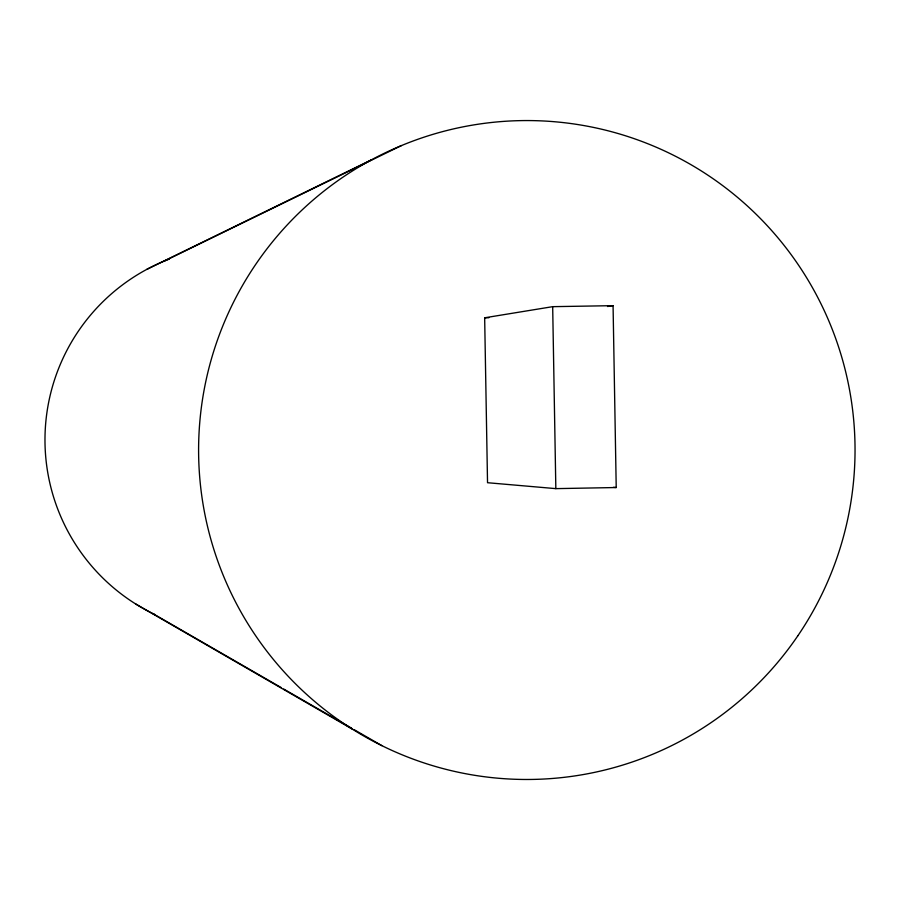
<?xml version="1.0" encoding="UTF-8"?>
<svg xmlns="http://www.w3.org/2000/svg" width="900" height="900" viewBox="0 0 900 900"><rect width="100%" height="100%" fill="white"/><g stroke="black" fill="none" stroke-linecap="round" stroke-linejoin="round"><path stroke-width="1.35" d="M146.768 269.392L371.7 159.705M164.284 261.067L401.468 145.564M484.661 317.79L552.679 306.664L613.069 305.662L616.219 487.53L555.84 488.632L487.53 482.715L484.661 317.79L488.869 317.723M607.511 306.506L613.069 305.662M613.429 487.316L616.219 487.53M152.797 613.541L281.306 687.645M283.725 689.051L351.619 728.201M354.037 729.596L381.926 745.673M135.608 603.934L352.699 729.349M552.679 306.664L555.84 488.632M155.295 614.745A193.601 193.354 -88 0 1 169.324 259.054M797.918 635.681A329.468 328.23 -88 0 0 551.52 121.489A329.468 328.23 -88 0 0 231.019 592.886A329.468 328.23 -88 0 0 797.918 635.681"/></g></svg>
